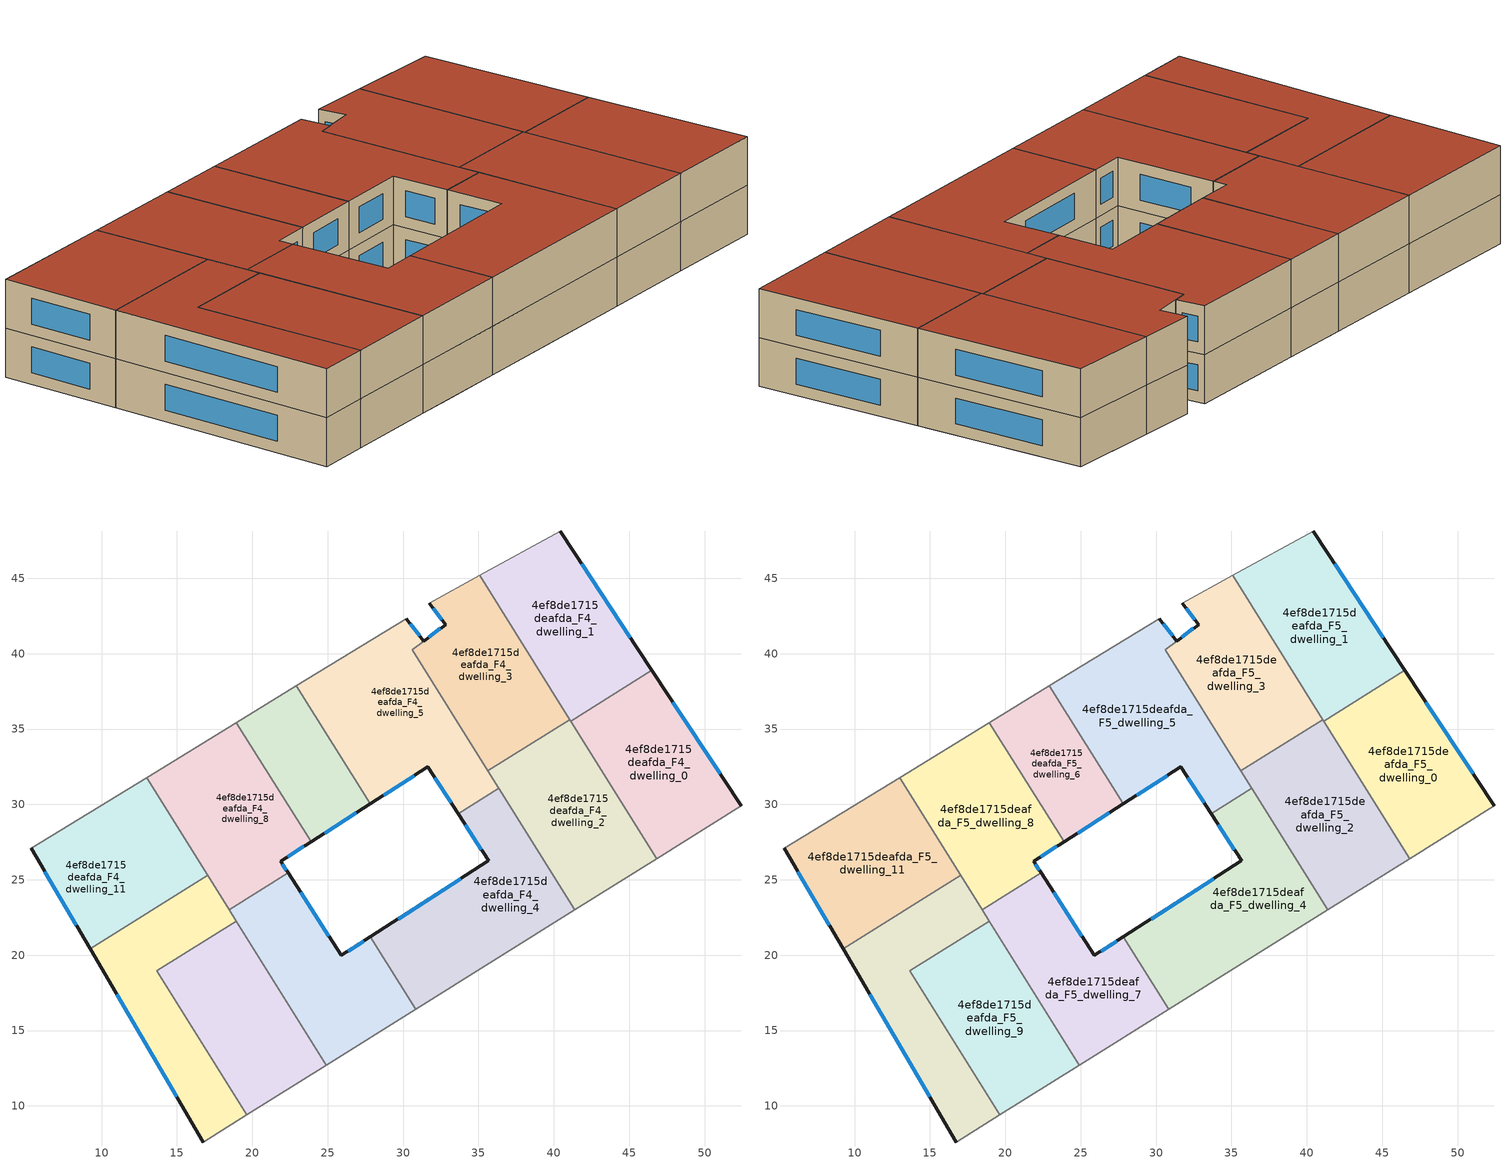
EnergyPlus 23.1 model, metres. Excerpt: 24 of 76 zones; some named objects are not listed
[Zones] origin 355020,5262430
4ef8de1715deafda_F4_dwelling_0
 floor to 4ef8de1715deafda_F3_dwelling_7 (EU_floor_Construction): 46.51,38.89 52.44,29.91 47.25,26.67 41.55,35.79 z12
 floor to 4ef8de1715deafda_F3_dwelling_8 (EU_floor_Construction): 41.55,35.79 47.25,26.67 46.82,26.4 41.12,35.53 z12
 wall outside (EU_wall_Construction): 52.44,29.91 46.51,38.89 z12:15
 wall adiabatic (EU_wall_Construction): 46.82,26.4 52.44,29.91 z12:15
 wall to 4ef8de1715deafda_F4_dwelling_1 (EU_wall_Construction): 46.51,38.89 41.12,35.53 z12:15
 wall to 4ef8de1715deafda_F4_dwelling_2 (EU_wall_Construction): 41.12,35.53 46.82,26.4 z12:15
 window (EU_Window_Construction): 51.04,32.02 47.9,36.78 z12.7:14.3
4ef8de1715deafda_F4_dwelling_1
 floor to 4ef8de1715deafda_F3_dwelling_0 (EU_floor_Construction): 40.41,48.13 46,39.67 40.96,36.52 35.42,45.38 z12
 floor to 4ef8de1715deafda_F3_dwelling_7 (EU_floor_Construction): 46,39.67 46.51,38.89 41.55,35.79 41.05,36.58 z12
 floor to 4ef8de1715deafda_F3_dwelling_1 (EU_floor_Construction): 35.42,45.38 40.96,36.52 40.63,36.31 35.08,45.19 z12
 floor to 4ef8de1715deafda_F3_dwelling_8 (EU_floor_Construction): 41.05,36.58 41.55,35.79 41.12,35.53 40.63,36.31 z12
 wall outside (EU_wall_Construction): 46.51,38.89 40.41,48.13 z12:15
 wall adiabatic (EU_wall_Construction): 40.41,48.13 35.08,45.19 z12:15
 wall to 4ef8de1715deafda_F4_dwelling_3 (EU_wall_Construction): 35.08,45.19 41.05,35.63 z12:15
 wall to 4ef8de1715deafda_F4_dwelling_2 (EU_wall_Construction): 41.05,35.63 41.12,35.53 z12:15
 window (EU_Window_Construction): 45.08,41.06 41.84,45.96 z12.7:14.3
4ef8de1715deafda_F4_dwelling_10
 floor to 4ef8de1715deafda_F3_dwelling_12 (EU_floor_Construction): 15.99,20.41 13.68,18.96 19.64,9.42 16.75,7.61 10.83,17.7 15.76,20.78 z12
 floor to 4ef8de1715deafda_F3_dwelling_6 (EU_floor_Construction): 13.97,23.38 15.64,20.7 10.83,17.7 9.24,20.42 z12
 floor to 4ef8de1715deafda_F3_dwelling_11 (EU_floor_Construction): 18.71,22.62 18.94,22.25 15.99,20.41 15.76,20.78 z12
 floor to 4ef8de1715deafda_F3_dwelling_5 (EU_floor_Construction): 17.04,25.29 18.71,22.62 15.64,20.7 13.97,23.38 z12
 wall outside (EU_wall_Construction): 9.24,20.42 16.75,7.61 z12:15
 wall to 4ef8de1715deafda_F4_dwelling_9 (EU_wall_Construction): 19.64,9.42 13.68,18.96 18.94,22.25 z12:15
 wall adiabatic (EU_wall_Construction): 16.75,7.61 19.64,9.42 z12:15
 wall to 4ef8de1715deafda_F4_dwelling_11 (EU_wall_Construction): 17.04,25.29 9.24,20.42 z12:15
 wall to 4ef8de1715deafda_F4_dwelling_8 (EU_wall_Construction): 18.46,23.01 17.04,25.29 z12:15
 wall to 4ef8de1715deafda_F4_dwelling_7 (EU_wall_Construction): 18.94,22.25 18.46,23.01 z12:15
 window (EU_Window_Construction): 11,17.41 14.98,10.62 z12.7:14.3
4ef8de1715deafda_F4_dwelling_11
 floor adiabatic (EU_floor_Construction): 9.9,29.88 13.97,23.38 9.24,20.42 5.33,27.08 z12
 floor to 4ef8de1715deafda_F3_dwelling_5 (EU_floor_Construction): 12.99,31.77 17.04,25.29 13.97,23.38 9.9,29.88 z12
 wall outside (EU_wall_Construction): 5.33,27.08 9.24,20.42 z12:15
 wall adiabatic (EU_wall_Construction): 12.99,31.78 5.33,27.08 z12:15
 wall to 4ef8de1715deafda_F4_dwelling_8 (EU_wall_Construction): 17.04,25.29 12.99,31.78 z12:15
 window (EU_Window_Construction): 6.25,25.52 8.32,21.99 z12.7:14.3
4ef8de1715deafda_F4_dwelling_2
 floor to 4ef8de1715deafda_F3_dwelling_8 (EU_floor_Construction): 41.05,35.63 46.82,26.4 42.18,23.5 36.41,32.73 z12
 floor to 4ef8de1715deafda_F3_dwelling_9 (EU_floor_Construction): 36.41,32.73 42.18,23.5 41.38,23 35.61,32.23 z12
 wall to 4ef8de1715deafda_F4_dwelling_3 (EU_wall_Construction): 41.05,35.63 35.61,32.23 z12:15
 wall adiabatic (EU_wall_Construction): 41.38,23 46.82,26.4 z12:15
 wall to 4ef8de1715deafda_F4_dwelling_4 (EU_wall_Construction): 36.34,31.06 41.38,23 z12:15
 wall to 4ef8de1715deafda_F4_dwelling_5 (EU_wall_Construction): 35.61,32.23 36.34,31.06 z12:15
4ef8de1715deafda_F4_dwelling_3
 floor to 4ef8de1715deafda_F3_dwelling_1 (EU_floor_Construction): 35.08,45.19 40.63,36.31 35.9,33.36 31.27,40.76 31.37,40.83 32.82,41.93 31.73,43.34 z12
 floor to 4ef8de1715deafda_F3_dwelling_2 (EU_floor_Construction): 31.27,40.76 35.9,33.36 35.19,32.91 30.6,40.25 z12
 floor to 4ef8de1715deafda_F3_dwelling_8 (EU_floor_Construction): 40.63,36.31 41.05,35.63 36.41,32.73 35.99,33.42 z12
 floor to 4ef8de1715deafda_F3_dwelling_9 (EU_floor_Construction): 35.99,33.41 36.41,32.73 35.61,32.23 35.19,32.91 z12
 wall outside (EU_wall_Construction): 31.73,43.34 32.82,41.93 31.37,40.83 z12:15
 wall adiabatic (EU_wall_Construction): 35.08,45.19 31.73,43.34 z12:15
 wall to 4ef8de1715deafda_F4_dwelling_5 (EU_wall_Construction): 31.37,40.83 30.6,40.25 35.61,32.23 z12:15
 window (EU_Window_Construction): 32.48,41.67 31.71,41.09 / 31.99,43.01 32.56,42.26 z12.7:14.3
4ef8de1715deafda_F4_dwelling_4
 floor to 4ef8de1715deafda_F3_dwelling_9 (EU_floor_Construction): 36.34,31.06 41.38,23 35.49,19.32 32.45,24.19 35.66,26.25 35.67,26.26 33.65,29.38 z12
 floor to 4ef8de1715deafda_F3_dwelling_10 (EU_floor_Construction): 32.45,24.19 35.49,19.32 30.83,16.41 27.83,21.22 z12
 wall outside (EU_wall_Construction): 33.65,29.38 35.67,26.26 35.66,26.25 27.83,21.22 z12:15
 wall to 4ef8de1715deafda_F4_dwelling_7 (EU_wall_Construction): 27.83,21.22 30.83,16.41 z12:15
 wall to 4ef8de1715deafda_F4_dwelling_5 (EU_wall_Construction): 36.34,31.06 33.65,29.38 z12:15
 wall adiabatic (EU_wall_Construction): 30.83,16.41 41.38,23 z12:15
 window (EU_Window_Construction): 33.82,25.07 29.67,22.4 / 34.13,28.64 35.2,26.99 z12.7:14.3
4ef8de1715deafda_F4_dwelling_5
 floor to 4ef8de1715deafda_F3_dwelling_2 (EU_floor_Construction): 31.27,40.76 30.6,40.25 35.19,32.91 32.46,31.21 31.64,32.48 30.12,31.5 25.25,39.29 30.21,42.33 30.64,41.77 z12
 floor to 4ef8de1715deafda_F3_dwelling_1 (EU_floor_Construction): 30.64,41.77 31.37,40.83 31.27,40.76 z12
 floor to 4ef8de1715deafda_F3_dwelling_9 (EU_floor_Construction): 35.19,32.91 36.34,31.06 33.65,29.38 32.46,31.21 z12
 floor to 4ef8de1715deafda_F3_dwelling_3 (EU_floor_Construction): 25.25,39.29 30.12,31.5 27.82,30.03 22.92,37.86 z12
 wall outside (EU_wall_Construction): 31.37,40.83 30.21,42.33 / 27.82,30.03 31.64,32.48 33.65,29.38 z12:15
 wall to 4ef8de1715deafda_F4_dwelling_6 (EU_wall_Construction): 22.92,37.86 27.82,30.03 z12:15
 wall adiabatic (EU_wall_Construction): 30.21,42.33 22.92,37.86 z12:15
 window (EU_Window_Construction): 31.1,41.18 30.48,41.97 / 32.11,31.75 33.18,30.11 / 28.72,30.61 30.74,31.91 z12.7:14.3
4ef8de1715deafda_F4_dwelling_6
 floor to 4ef8de1715deafda_F3_dwelling_4 (EU_floor_Construction): 19.73,35.91 24.67,28.01 23.89,27.51 18.95,35.43 z12
 floor adiabatic (EU_floor_Construction): 22.92,37.86 27.82,30.03 23.9,27.51 24.67,28.01 19.73,35.91 18.95,35.43 z12
 wall outside (EU_wall_Construction): 23.9,27.51 27.82,30.03 z12:15
 wall to 4ef8de1715deafda_F4_dwelling_8 (EU_wall_Construction): 18.95,35.43 23.9,27.51 z12:15
 wall adiabatic (EU_wall_Construction): 22.92,37.86 18.95,35.43 z12:15
 window (EU_Window_Construction): 24.82,28.1 26.9,29.44 z12.7:14.3
4ef8de1715deafda_F4_dwelling_7
 floor to 4ef8de1715deafda_F3_dwelling_10 (EU_floor_Construction): 27.83,21.22 30.83,16.41 27.02,14.03 20.82,23.94 22.62,25.06 25.91,19.98 z12
 floor to 4ef8de1715deafda_F3_dwelling_11 (EU_floor_Construction): 20.82,23.94 27.02,14.03 24.9,12.71 18.71,22.62 z12
 floor to 4ef8de1715deafda_F3_dwelling_4 (EU_floor_Construction): 22.37,25.46 22.62,25.06 20.34,23.64 20.09,24.03 z12
 floor to 4ef8de1715deafda_F3_dwelling_5 (EU_floor_Construction): 20.09,24.03 20.34,23.64 18.71,22.62 18.46,23.01 z12
 wall outside (EU_wall_Construction): 27.83,21.22 25.91,19.98 22.37,25.46 z12:15
 wall adiabatic (EU_wall_Construction): 24.9,12.71 30.83,16.41 z12:15
 wall to 4ef8de1715deafda_F4_dwelling_8 (EU_wall_Construction): 22.37,25.46 18.46,23.01 z12:15
 wall to 4ef8de1715deafda_F4_dwelling_9 (EU_wall_Construction): 18.94,22.25 24.9,12.71 z12:15
 window (EU_Window_Construction): 25.08,21.27 23.2,24.17 / 27.38,20.93 26.36,20.27 z12.7:14.3
4ef8de1715deafda_F4_dwelling_8
 floor to 4ef8de1715deafda_F3_dwelling_4 (EU_floor_Construction): 18.95,35.43 23.89,27.51 21.88,26.22 22.37,25.46 20.09,24.03 14.62,32.78 z12
 floor to 4ef8de1715deafda_F3_dwelling_5 (EU_floor_Construction): 14.62,32.78 20.09,24.03 18.46,23.01 12.99,31.77 z12
 wall outside (EU_wall_Construction): 22.37,25.46 21.88,26.22 23.9,27.51 z12:15
 wall adiabatic (EU_wall_Construction): 18.95,35.43 12.99,31.78 z12:15
 window (EU_Window_Construction): 22.35,26.52 23.42,27.21 / 22.26,25.64 21.99,26.04 z12.7:14.3
4ef8de1715deafda_F4_dwelling_9
 floor to 4ef8de1715deafda_F3_dwelling_11 (EU_floor_Construction): 18.94,22.25 24.9,12.71 21.95,10.86 15.99,20.41 z12
 floor to 4ef8de1715deafda_F3_dwelling_12 (EU_floor_Construction): 15.99,20.41 21.95,10.86 19.64,9.42 13.68,18.96 z12
 wall adiabatic (EU_wall_Construction): 19.64,9.42 24.9,12.71 z12:15
4ef8de1715deafda_F5_dwelling_0
 floor to 4ef8de1715deafda_F4_dwelling_0 (EU_floor_Construction): 46.51,38.89 52.44,29.91 46.82,26.4 41.12,35.53 z15
 wall outside (EU_wall_Construction): 52.44,29.91 46.51,38.89 z15:18
 wall adiabatic (EU_wall_Construction): 46.82,26.4 52.44,29.91 z15:18
 wall to 4ef8de1715deafda_F5_dwelling_1 (EU_wall_Construction): 46.51,38.89 41.12,35.53 z15:18
 wall to 4ef8de1715deafda_F5_dwelling_2 (EU_wall_Construction): 41.12,35.53 46.82,26.4 z15:18
 window (EU_Window_Construction): 51.04,32.02 47.9,36.78 z15.7:17.3
 roof outside (EU_roof_Construction): 52.44,29.91 46.51,38.89 41.12,35.53 46.82,26.4 z18
4ef8de1715deafda_F5_dwelling_1
 floor to 4ef8de1715deafda_F4_dwelling_1 (EU_floor_Construction): 40.41,48.13 46.51,38.89 41.12,35.53 35.08,45.19 z15
 wall outside (EU_wall_Construction): 46.51,38.89 40.41,48.13 z15:18
 wall adiabatic (EU_wall_Construction): 40.41,48.13 35.08,45.19 z15:18
 wall to 4ef8de1715deafda_F5_dwelling_3 (EU_wall_Construction): 35.08,45.19 41.05,35.63 z15:18
 wall to 4ef8de1715deafda_F5_dwelling_2 (EU_wall_Construction): 41.05,35.63 41.12,35.53 z15:18
 window (EU_Window_Construction): 45.08,41.06 41.84,45.96 z15.7:17.3
 roof outside (EU_roof_Construction): 46.51,38.89 40.41,48.13 35.08,45.19 41.12,35.53 z18
4ef8de1715deafda_F5_dwelling_10
 floor to 4ef8de1715deafda_F4_dwelling_10 (EU_floor_Construction): 17.04,25.29 18.94,22.25 13.68,18.96 19.64,9.42 16.75,7.61 9.24,20.42 z15
 wall outside (EU_wall_Construction): 9.24,20.42 16.75,7.61 z15:18
 wall to 4ef8de1715deafda_F5_dwelling_9 (EU_wall_Construction): 19.64,9.42 13.68,18.96 18.94,22.25 z15:18
 wall adiabatic (EU_wall_Construction): 16.75,7.61 19.64,9.42 z15:18
 wall to 4ef8de1715deafda_F5_dwelling_11 (EU_wall_Construction): 17.04,25.29 9.24,20.42 z15:18
 wall to 4ef8de1715deafda_F5_dwelling_8 (EU_wall_Construction): 18.46,23.01 17.04,25.29 z15:18
 wall to 4ef8de1715deafda_F5_dwelling_7 (EU_wall_Construction): 18.94,22.25 18.46,23.01 z15:18
 window (EU_Window_Construction): 11,17.41 14.98,10.62 z15.7:17.3
 roof outside (EU_roof_Construction): 19.64,9.42 13.68,18.96 18.94,22.25 17.04,25.29 9.24,20.42 16.75,7.61 z18
4ef8de1715deafda_F5_dwelling_11
 floor to 4ef8de1715deafda_F4_dwelling_11 (EU_floor_Construction): 12.99,31.78 17.04,25.29 9.24,20.42 5.33,27.08 z15
 wall outside (EU_wall_Construction): 5.33,27.08 9.24,20.42 z15:18
 wall adiabatic (EU_wall_Construction): 12.99,31.78 5.33,27.08 z15:18
 wall to 4ef8de1715deafda_F5_dwelling_8 (EU_wall_Construction): 17.04,25.29 12.99,31.78 z15:18
 window (EU_Window_Construction): 6.25,25.52 8.32,21.99 z15.7:17.3
 roof outside (EU_roof_Construction): 17.04,25.29 12.99,31.78 5.33,27.08 9.24,20.42 z18
4ef8de1715deafda_F5_dwelling_2
 floor to 4ef8de1715deafda_F4_dwelling_2 (EU_floor_Construction): 41.05,35.63 46.82,26.4 41.38,23 35.61,32.23 z15
 wall to 4ef8de1715deafda_F5_dwelling_3 (EU_wall_Construction): 41.05,35.63 35.61,32.23 z15:18
 wall adiabatic (EU_wall_Construction): 41.38,23 46.82,26.4 z15:18
 wall to 4ef8de1715deafda_F5_dwelling_4 (EU_wall_Construction): 36.34,31.06 41.38,23 z15:18
 wall to 4ef8de1715deafda_F5_dwelling_5 (EU_wall_Construction): 35.61,32.23 36.34,31.06 z15:18
 roof outside (EU_roof_Construction): 46.82,26.4 41.05,35.63 35.61,32.23 41.38,23 z18
4ef8de1715deafda_F5_dwelling_3
 floor to 4ef8de1715deafda_F4_dwelling_3 (EU_floor_Construction): 35.08,45.19 41.05,35.63 35.61,32.23 30.6,40.25 32.82,41.93 31.73,43.34 z15
 wall outside (EU_wall_Construction): 31.73,43.34 32.82,41.93 31.37,40.83 z15:18
 wall adiabatic (EU_wall_Construction): 35.08,45.19 31.73,43.34 z15:18
 wall to 4ef8de1715deafda_F5_dwelling_5 (EU_wall_Construction): 31.37,40.83 30.6,40.25 35.61,32.23 z15:18
 window (EU_Window_Construction): 32.48,41.67 31.71,41.09 / 31.99,43.01 32.56,42.26 z15.7:17.3
 roof outside (EU_roof_Construction): 41.05,35.63 35.08,45.19 31.73,43.34 32.82,41.93 30.6,40.25 35.61,32.23 z18
4ef8de1715deafda_F5_dwelling_4
 floor to 4ef8de1715deafda_F4_dwelling_4 (EU_floor_Construction): 36.34,31.06 41.38,23 30.83,16.41 27.83,21.22 35.66,26.25 35.67,26.26 33.65,29.38 z15
 wall outside (EU_wall_Construction): 33.65,29.38 35.67,26.26 35.66,26.25 27.83,21.22 z15:18
 wall to 4ef8de1715deafda_F5_dwelling_7 (EU_wall_Construction): 27.83,21.22 30.83,16.41 z15:18
 wall to 4ef8de1715deafda_F5_dwelling_5 (EU_wall_Construction): 36.34,31.06 33.65,29.38 z15:18
 wall adiabatic (EU_wall_Construction): 30.83,16.41 41.38,23 z15:18
 window (EU_Window_Construction): 33.82,25.07 29.67,22.4 / 34.13,28.64 35.2,26.99 z15.7:17.3
 roof outside (EU_roof_Construction): 41.38,23 36.34,31.06 33.65,29.38 35.67,26.26 35.66,26.25 27.83,21.22 30.83,16.41 z18
4ef8de1715deafda_F5_dwelling_5
 floor to 4ef8de1715deafda_F4_dwelling_5 (EU_floor_Construction): 31.37,40.83 30.6,40.25 36.34,31.06 33.65,29.38 31.64,32.48 27.82,30.03 22.92,37.86 30.21,42.33 z15
 wall outside (EU_wall_Construction): 31.37,40.83 30.21,42.33 / 27.82,30.03 31.64,32.48 33.65,29.38 z15:18
 wall to 4ef8de1715deafda_F5_dwelling_6 (EU_wall_Construction): 22.92,37.86 27.82,30.03 z15:18
 wall adiabatic (EU_wall_Construction): 30.21,42.33 22.92,37.86 z15:18
 window (EU_Window_Construction): 31.1,41.18 30.48,41.97 / 32.11,31.75 33.18,30.11 / 28.72,30.61 30.74,31.91 z15.7:17.3
 roof outside (EU_roof_Construction): 36.34,31.06 30.6,40.25 31.37,40.83 30.21,42.33 22.92,37.86 27.82,30.03 31.64,32.48 33.65,29.38 z18
4ef8de1715deafda_F5_dwelling_6
 floor to 4ef8de1715deafda_F4_dwelling_6 (EU_floor_Construction): 22.92,37.86 27.82,30.03 23.9,27.51 18.95,35.43 z15
 wall outside (EU_wall_Construction): 23.9,27.51 27.82,30.03 z15:18
 wall to 4ef8de1715deafda_F5_dwelling_8 (EU_wall_Construction): 18.95,35.43 23.9,27.51 z15:18
 wall adiabatic (EU_wall_Construction): 22.92,37.86 18.95,35.43 z15:18
 window (EU_Window_Construction): 24.82,28.1 26.9,29.44 z15.7:17.3
 roof outside (EU_roof_Construction): 27.82,30.03 22.92,37.86 18.95,35.43 23.9,27.51 z18
4ef8de1715deafda_F5_dwelling_7
 floor to 4ef8de1715deafda_F4_dwelling_7 (EU_floor_Construction): 27.83,21.22 30.83,16.41 24.9,12.71 18.46,23.01 22.37,25.46 25.91,19.98 z15
 wall outside (EU_wall_Construction): 27.83,21.22 25.91,19.98 22.37,25.46 z15:18
 wall adiabatic (EU_wall_Construction): 24.9,12.71 30.83,16.41 z15:18
 wall to 4ef8de1715deafda_F5_dwelling_8 (EU_wall_Construction): 22.37,25.46 18.46,23.01 z15:18
 wall to 4ef8de1715deafda_F5_dwelling_9 (EU_wall_Construction): 18.94,22.25 24.9,12.71 z15:18
 window (EU_Window_Construction): 25.08,21.27 23.2,24.17 / 27.38,20.93 26.36,20.27 z15.7:17.3
 roof outside (EU_roof_Construction): 30.83,16.41 27.83,21.22 25.91,19.98 22.37,25.46 18.46,23.01 24.9,12.71 z18
4ef8de1715deafda_F5_dwelling_8
 floor to 4ef8de1715deafda_F4_dwelling_8 (EU_floor_Construction): 18.95,35.43 23.9,27.51 21.88,26.22 22.37,25.46 18.46,23.01 12.99,31.78 z15
 wall outside (EU_wall_Construction): 22.37,25.46 21.88,26.22 23.9,27.51 z15:18
 wall adiabatic (EU_wall_Construction): 18.95,35.43 12.99,31.78 z15:18
 window (EU_Window_Construction): 22.35,26.52 23.42,27.21 / 22.26,25.64 21.99,26.04 z15.7:17.3
 roof outside (EU_roof_Construction): 22.37,25.46 21.88,26.22 23.9,27.51 18.95,35.43 12.99,31.78 18.46,23.01 z18
4ef8de1715deafda_F5_dwelling_9
 floor to 4ef8de1715deafda_F4_dwelling_9 (EU_floor_Construction): 18.94,22.25 24.9,12.71 19.64,9.42 13.68,18.96 z15
 wall adiabatic (EU_wall_Construction): 19.64,9.42 24.9,12.71 z15:18
 roof outside (EU_roof_Construction): 24.9,12.71 18.94,22.25 13.68,18.96 19.64,9.42 z18
[Building]
EU S2 Campaign: North Axis=0; Terrain=City; Solar Distribution=FullExterior
[Site:Location]
Budapest.Ferenc.Liszt.Intl.AP: Latitude=47.437; Longitude=19.256; Time Zone=1; Elevation=185
[SizingPeriod:WeatherFileDays]
AnnualSizingPeriod: Begin Month=1; Begin Day of Month=1; End Month=12; End Day of Month=31; Day of Week for Start Day=Monday; Use Weather File Daylight Saving Period=No; Use Weather File Rain and Snow Indicators=No
[MATERIAL]
EU_InternalMass_Material: Roughness=MediumRough; Thickness=0.1; Conductivity=1; Density=1800; Specific Heat=900; Thermal Absorptance=0.9; Solar Absorptance=0.7; Visible Absorptance=0.7
[MATERIAL:NOMASS] Roughness=MediumRough; Thermal Absorptance=0.9; Solar Absorptance=0.7; Visible Absorptance=0.7
Name | Thermal Resistance
EU_wall_NoMass | 0.832559
EU_roof_NoMass | 1.39638
EU_floor_NoMass | 0.872794
[WINDOWMATERIAL:SIMPLEGLAZINGSYSTEM]
EU_Window_SimpleGlazing: UFactor=2.79869; Solar Heat Gain Coefficient=0.75; Visible Transmittance=0.75
[CONSTRUCTION]
EU_wall_Construction: EU_wall_NoMass
EU_roof_Construction: EU_roof_NoMass
EU_floor_Construction: EU_floor_NoMass
EU_Window_Construction: EU_Window_SimpleGlazing
EU_InternalMass_Construction: EU_InternalMass_Material
[ZONE] Type=1; Multiplier=1; Ceiling Height=autocalculate; Floor Area=autocalculate; Part of Total Floor Area=Yes
Name | Volume
4ef8de1715deafda_F4_dwelling_0; 4ef8de1715deafda_F5_dwelling_0 | 209.485
4ef8de1715deafda_F4_dwelling_1; 4ef8de1715deafda_F5_dwelling_1 | 209.476
4ef8de1715deafda_F4_dwelling_10; 4ef8de1715deafda_F5_dwelling_10 | 209.479
4ef8de1715deafda_F4_dwelling_11; 4ef8de1715deafda_F5_dwelling_11 | 209.474
4ef8de1715deafda_F4_dwelling_2; 4ef8de1715deafda_F5_dwelling_2 | 209.468
4ef8de1715deafda_F4_dwelling_3; 4ef8de1715deafda_F5_dwelling_3 | 204.463
4ef8de1715deafda_F4_dwelling_4; 4ef8de1715deafda_F5_dwelling_4 | 249.297
4ef8de1715deafda_F4_dwelling_5; 4ef8de1715deafda_F5_dwelling_5 | 254.319
4ef8de1715deafda_F4_dwelling_6; 4ef8de1715deafda_F5_dwelling_6 | 129.829
4ef8de1715deafda_F4_dwelling_7; 4ef8de1715deafda_F5_dwelling_7 | 209.458
4ef8de1715deafda_F4_dwelling_8; 4ef8de1715deafda_F5_dwelling_8 | 209.47
4ef8de1715deafda_F4_dwelling_9; 4ef8de1715deafda_F5_dwelling_9 | 209.456
[INTERNALMASS] Construction=EU_InternalMass_Construction
Name | Zone or ZoneList | Surface Area
4ef8de1715deafda_F4_dwelling_0_EU_InternalMass | 4ef8de1715deafda_F4_dwelling_0 | 69.827
4ef8de1715deafda_F4_dwelling_1_EU_InternalMass | 4ef8de1715deafda_F4_dwelling_1 | 69.8248
4ef8de1715deafda_F4_dwelling_2_EU_InternalMass | 4ef8de1715deafda_F4_dwelling_2 | 69.8227
4ef8de1715deafda_F4_dwelling_3_EU_InternalMass | 4ef8de1715deafda_F4_dwelling_3 | 68.1522
4ef8de1715deafda_F4_dwelling_4_EU_InternalMass | 4ef8de1715deafda_F4_dwelling_4 | 83.1029
4ef8de1715deafda_F4_dwelling_5_EU_InternalMass | 4ef8de1715deafda_F4_dwelling_5 | 84.7711
4ef8de1715deafda_F4_dwelling_6_EU_InternalMass | 4ef8de1715deafda_F4_dwelling_6 | 43.2763
4ef8de1715deafda_F4_dwelling_7_EU_InternalMass | 4ef8de1715deafda_F4_dwelling_7 | 69.8175
4ef8de1715deafda_F4_dwelling_8_EU_InternalMass | 4ef8de1715deafda_F4_dwelling_8 | 69.8231
4ef8de1715deafda_F4_dwelling_9_EU_InternalMass | 4ef8de1715deafda_F4_dwelling_9 | 69.8166
4ef8de1715deafda_F4_dwelling_10_EU_InternalMass | 4ef8de1715deafda_F4_dwelling_10 | 69.8263
4ef8de1715deafda_F4_dwelling_11_EU_InternalMass | 4ef8de1715deafda_F4_dwelling_11 | 69.8228
4ef8de1715deafda_F5_dwelling_0_EU_InternalMass | 4ef8de1715deafda_F5_dwelling_0 | 69.827
4ef8de1715deafda_F5_dwelling_1_EU_InternalMass | 4ef8de1715deafda_F5_dwelling_1 | 69.8248
4ef8de1715deafda_F5_dwelling_2_EU_InternalMass | 4ef8de1715deafda_F5_dwelling_2 | 69.8227
4ef8de1715deafda_F5_dwelling_3_EU_InternalMass | 4ef8de1715deafda_F5_dwelling_3 | 68.1522
4ef8de1715deafda_F5_dwelling_4_EU_InternalMass | 4ef8de1715deafda_F5_dwelling_4 | 83.1029
4ef8de1715deafda_F5_dwelling_5_EU_InternalMass | 4ef8de1715deafda_F5_dwelling_5 | 84.7711
4ef8de1715deafda_F5_dwelling_6_EU_InternalMass | 4ef8de1715deafda_F5_dwelling_6 | 43.2763
4ef8de1715deafda_F5_dwelling_7_EU_InternalMass | 4ef8de1715deafda_F5_dwelling_7 | 69.8175
4ef8de1715deafda_F5_dwelling_8_EU_InternalMass | 4ef8de1715deafda_F5_dwelling_8 | 69.8231
4ef8de1715deafda_F5_dwelling_9_EU_InternalMass | 4ef8de1715deafda_F5_dwelling_9 | 69.8166
4ef8de1715deafda_F5_dwelling_10_EU_InternalMass | 4ef8de1715deafda_F5_dwelling_10 | 69.8263
4ef8de1715deafda_F5_dwelling_11_EU_InternalMass | 4ef8de1715deafda_F5_dwelling_11 | 69.8228
[OTHEREQUIPMENT] Fuel Type=Electricity; Design Level Calculation Method=Watts/Area; Power per Zone Floor Area=1; Fraction Latent=0; Fraction Radiant=0; Fraction Lost=0; Carbon Dioxide Generation Rate=0; EndUse Subcategory=EU_Step8_InternalGains
Name | Zone or ZoneList or Space or SpaceList | Schedule
EU_Step8_InternalGain_4ef8de1715deafda_F4_dwelling_0_f000 | 4ef8de1715deafda_F4_dwelling_0 | EU_Step8_GainSchedule_4ef8de1715deafda_F4_dwelling_0_f000
EU_Step8_InternalGain_4ef8de1715deafda_F4_dwelling_1_f000 | 4ef8de1715deafda_F4_dwelling_1 | EU_Step8_GainSchedule_4ef8de1715deafda_F4_dwelling_1_f000
EU_Step8_InternalGain_4ef8de1715deafda_F4_dwelling_2_f000 | 4ef8de1715deafda_F4_dwelling_2 | EU_Step8_GainSchedule_4ef8de1715deafda_F4_dwelling_2_f000
EU_Step8_InternalGain_4ef8de1715deafda_F4_dwelling_3_f000 | 4ef8de1715deafda_F4_dwelling_3 | EU_Step8_GainSchedule_4ef8de1715deafda_F4_dwelling_3_f000
EU_Step8_InternalGain_4ef8de1715deafda_F4_dwelling_4_f000 | 4ef8de1715deafda_F4_dwelling_4 | EU_Step8_GainSchedule_4ef8de1715deafda_F4_dwelling_4_f000
EU_Step8_InternalGain_4ef8de1715deafda_F4_dwelling_5_f000 | 4ef8de1715deafda_F4_dwelling_5 | EU_Step8_GainSchedule_4ef8de1715deafda_F4_dwelling_5_f000
EU_Step8_InternalGain_4ef8de1715deafda_F4_dwelling_6_f000 | 4ef8de1715deafda_F4_dwelling_6 | EU_Step8_GainSchedule_4ef8de1715deafda_F4_dwelling_6_f000
EU_Step8_InternalGain_4ef8de1715deafda_F4_dwelling_7_f000 | 4ef8de1715deafda_F4_dwelling_7 | EU_Step8_GainSchedule_4ef8de1715deafda_F4_dwelling_7_f000
EU_Step8_InternalGain_4ef8de1715deafda_F4_dwelling_8_f000 | 4ef8de1715deafda_F4_dwelling_8 | EU_Step8_GainSchedule_4ef8de1715deafda_F4_dwelling_8_f000
EU_Step8_InternalGain_4ef8de1715deafda_F4_dwelling_9_f000 | 4ef8de1715deafda_F4_dwelling_9 | EU_Step8_GainSchedule_4ef8de1715deafda_F4_dwelling_9_f000
EU_Step8_InternalGain_4ef8de1715deafda_F4_dwelling_10_f000 | 4ef8de1715deafda_F4_dwelling_10 | EU_Step8_GainSchedule_4ef8de1715deafda_F4_dwelling_10_f000
EU_Step8_InternalGain_4ef8de1715deafda_F4_dwelling_11_f000 | 4ef8de1715deafda_F4_dwelling_11 | EU_Step8_GainSchedule_4ef8de1715deafda_F4_dwelling_11_f000
EU_Step8_InternalGain_4ef8de1715deafda_F5_dwelling_0_f000 | 4ef8de1715deafda_F5_dwelling_0 | EU_Step8_GainSchedule_4ef8de1715deafda_F5_dwelling_0_f000
EU_Step8_InternalGain_4ef8de1715deafda_F5_dwelling_1_f000 | 4ef8de1715deafda_F5_dwelling_1 | EU_Step8_GainSchedule_4ef8de1715deafda_F5_dwelling_1_f000
EU_Step8_InternalGain_4ef8de1715deafda_F5_dwelling_2_f000 | 4ef8de1715deafda_F5_dwelling_2 | EU_Step8_GainSchedule_4ef8de1715deafda_F5_dwelling_2_f000
EU_Step8_InternalGain_4ef8de1715deafda_F5_dwelling_3_f000 | 4ef8de1715deafda_F5_dwelling_3 | EU_Step8_GainSchedule_4ef8de1715deafda_F5_dwelling_3_f000
EU_Step8_InternalGain_4ef8de1715deafda_F5_dwelling_4_f000 | 4ef8de1715deafda_F5_dwelling_4 | EU_Step8_GainSchedule_4ef8de1715deafda_F5_dwelling_4_f000
EU_Step8_InternalGain_4ef8de1715deafda_F5_dwelling_5_f000 | 4ef8de1715deafda_F5_dwelling_5 | EU_Step8_GainSchedule_4ef8de1715deafda_F5_dwelling_5_f000
EU_Step8_InternalGain_4ef8de1715deafda_F5_dwelling_6_f000 | 4ef8de1715deafda_F5_dwelling_6 | EU_Step8_GainSchedule_4ef8de1715deafda_F5_dwelling_6_f000
EU_Step8_InternalGain_4ef8de1715deafda_F5_dwelling_7_f000 | 4ef8de1715deafda_F5_dwelling_7 | EU_Step8_GainSchedule_4ef8de1715deafda_F5_dwelling_7_f000
EU_Step8_InternalGain_4ef8de1715deafda_F5_dwelling_8_f000 | 4ef8de1715deafda_F5_dwelling_8 | EU_Step8_GainSchedule_4ef8de1715deafda_F5_dwelling_8_f000
EU_Step8_InternalGain_4ef8de1715deafda_F5_dwelling_9_f000 | 4ef8de1715deafda_F5_dwelling_9 | EU_Step8_GainSchedule_4ef8de1715deafda_F5_dwelling_9_f000
EU_Step8_InternalGain_4ef8de1715deafda_F5_dwelling_10_f000 | 4ef8de1715deafda_F5_dwelling_10 | EU_Step8_GainSchedule_4ef8de1715deafda_F5_dwelling_10_f000
EU_Step8_InternalGain_4ef8de1715deafda_F5_dwelling_11_f000 | 4ef8de1715deafda_F5_dwelling_11 | EU_Step8_GainSchedule_4ef8de1715deafda_F5_dwelling_11_f000
[ZONEVENTILATION:DESIGNFLOWRATE] Schedule=EU_AlwaysOn; Design Flow Rate Calculation Method=AirChanges/Hour; Air Changes per Hour=0.475469; Ventilation Type=Natural; Fan Pressure Rise=0; Fan Total Efficiency=1; Constant Term Coefficient=1; Temperature Term Coefficient=0; Velocity Term Coefficient=0; Velocity Squared Term Coefficient=0; Minimum Indoor Temperature=-100; Maximum Indoor Temperature=100; Delta Temperature=-100; Minimum Outdoor Temperature=-100; Maximum Outdoor Temperature=100; Maximum Wind Speed=40
Name | Zone or ZoneList or Space or SpaceList
EU_ConstantAir_4ef8de1715deafda_F4_dwelling_0 | 4ef8de1715deafda_F4_dwelling_0
EU_ConstantAir_4ef8de1715deafda_F4_dwelling_1 | 4ef8de1715deafda_F4_dwelling_1
EU_ConstantAir_4ef8de1715deafda_F4_dwelling_2 | 4ef8de1715deafda_F4_dwelling_2
EU_ConstantAir_4ef8de1715deafda_F4_dwelling_3 | 4ef8de1715deafda_F4_dwelling_3
EU_ConstantAir_4ef8de1715deafda_F4_dwelling_4 | 4ef8de1715deafda_F4_dwelling_4
EU_ConstantAir_4ef8de1715deafda_F4_dwelling_5 | 4ef8de1715deafda_F4_dwelling_5
EU_ConstantAir_4ef8de1715deafda_F4_dwelling_6 | 4ef8de1715deafda_F4_dwelling_6
EU_ConstantAir_4ef8de1715deafda_F4_dwelling_7 | 4ef8de1715deafda_F4_dwelling_7
EU_ConstantAir_4ef8de1715deafda_F4_dwelling_8 | 4ef8de1715deafda_F4_dwelling_8
EU_ConstantAir_4ef8de1715deafda_F4_dwelling_9 | 4ef8de1715deafda_F4_dwelling_9
EU_ConstantAir_4ef8de1715deafda_F4_dwelling_10 | 4ef8de1715deafda_F4_dwelling_10
EU_ConstantAir_4ef8de1715deafda_F4_dwelling_11 | 4ef8de1715deafda_F4_dwelling_11
EU_ConstantAir_4ef8de1715deafda_F5_dwelling_0 | 4ef8de1715deafda_F5_dwelling_0
EU_ConstantAir_4ef8de1715deafda_F5_dwelling_1 | 4ef8de1715deafda_F5_dwelling_1
EU_ConstantAir_4ef8de1715deafda_F5_dwelling_2 | 4ef8de1715deafda_F5_dwelling_2
EU_ConstantAir_4ef8de1715deafda_F5_dwelling_3 | 4ef8de1715deafda_F5_dwelling_3
EU_ConstantAir_4ef8de1715deafda_F5_dwelling_4 | 4ef8de1715deafda_F5_dwelling_4
EU_ConstantAir_4ef8de1715deafda_F5_dwelling_5 | 4ef8de1715deafda_F5_dwelling_5
EU_ConstantAir_4ef8de1715deafda_F5_dwelling_6 | 4ef8de1715deafda_F5_dwelling_6
EU_ConstantAir_4ef8de1715deafda_F5_dwelling_7 | 4ef8de1715deafda_F5_dwelling_7
EU_ConstantAir_4ef8de1715deafda_F5_dwelling_8 | 4ef8de1715deafda_F5_dwelling_8
EU_ConstantAir_4ef8de1715deafda_F5_dwelling_9 | 4ef8de1715deafda_F5_dwelling_9
EU_ConstantAir_4ef8de1715deafda_F5_dwelling_10 | 4ef8de1715deafda_F5_dwelling_10
EU_ConstantAir_4ef8de1715deafda_F5_dwelling_11 | 4ef8de1715deafda_F5_dwelling_11
[HVACTEMPLATE:ZONE:IDEALLOADSAIRSYSTEM] System Availability Schedule=EU_AlwaysOn; Maximum Heating Supply Air Temperature=50; Minimum Cooling Supply Air Temperature=13; Maximum Heating Supply Air Humidity Ratio=0.0156; Minimum Cooling Supply Air Humidity Ratio=0.0077; Heating Limit=NoLimit; Cooling Limit=NoLimit; Heating Availability Schedule=EU_AlwaysOn; Cooling Availability Schedule=EU_CoolingOff; Dehumidification Control Type=ConstantSensibleHeatRatio; Cooling Sensible Heat Ratio=0.7; Dehumidification Setpoint=60; Humidification Control Type=None; Humidification Setpoint=30; Outdoor Air Method=None; Outdoor Air Flow Rate per Person=0.00944; Outdoor Air Flow Rate per Zone Floor Area=0; Outdoor Air Flow Rate per Zone=0; Demand Controlled Ventilation Type=None; Outdoor Air Economizer Type=NoEconomizer; Heat Recovery Type=None; Sensible Heat Recovery Effectiveness=0.7; Latent Heat Recovery Effectiveness=0.65
Name | Template Thermostat
4ef8de1715deafda_F4_dwelling_0 | EU_HeatOnly_4ef8de1715deafda_F4_dwelling_0
4ef8de1715deafda_F4_dwelling_1 | EU_HeatOnly_4ef8de1715deafda_F4_dwelling_1
4ef8de1715deafda_F4_dwelling_2 | EU_HeatOnly_4ef8de1715deafda_F4_dwelling_2
4ef8de1715deafda_F4_dwelling_3 | EU_HeatOnly_4ef8de1715deafda_F4_dwelling_3
4ef8de1715deafda_F4_dwelling_4 | EU_HeatOnly_4ef8de1715deafda_F4_dwelling_4
4ef8de1715deafda_F4_dwelling_5 | EU_HeatOnly_4ef8de1715deafda_F4_dwelling_5
4ef8de1715deafda_F4_dwelling_6 | EU_HeatOnly_4ef8de1715deafda_F4_dwelling_6
4ef8de1715deafda_F4_dwelling_7 | EU_HeatOnly_4ef8de1715deafda_F4_dwelling_7
4ef8de1715deafda_F4_dwelling_8 | EU_HeatOnly_4ef8de1715deafda_F4_dwelling_8
4ef8de1715deafda_F4_dwelling_9 | EU_HeatOnly_4ef8de1715deafda_F4_dwelling_9
4ef8de1715deafda_F4_dwelling_10 | EU_HeatOnly_4ef8de1715deafda_F4_dwelling_10
4ef8de1715deafda_F4_dwelling_11 | EU_HeatOnly_4ef8de1715deafda_F4_dwelling_11
4ef8de1715deafda_F5_dwelling_0 | EU_HeatOnly_4ef8de1715deafda_F5_dwelling_0
4ef8de1715deafda_F5_dwelling_1 | EU_HeatOnly_4ef8de1715deafda_F5_dwelling_1
4ef8de1715deafda_F5_dwelling_2 | EU_HeatOnly_4ef8de1715deafda_F5_dwelling_2
4ef8de1715deafda_F5_dwelling_3 | EU_HeatOnly_4ef8de1715deafda_F5_dwelling_3
4ef8de1715deafda_F5_dwelling_4 | EU_HeatOnly_4ef8de1715deafda_F5_dwelling_4
4ef8de1715deafda_F5_dwelling_5 | EU_HeatOnly_4ef8de1715deafda_F5_dwelling_5
4ef8de1715deafda_F5_dwelling_6 | EU_HeatOnly_4ef8de1715deafda_F5_dwelling_6
4ef8de1715deafda_F5_dwelling_7 | EU_HeatOnly_4ef8de1715deafda_F5_dwelling_7
4ef8de1715deafda_F5_dwelling_8 | EU_HeatOnly_4ef8de1715deafda_F5_dwelling_8
4ef8de1715deafda_F5_dwelling_9 | EU_HeatOnly_4ef8de1715deafda_F5_dwelling_9
4ef8de1715deafda_F5_dwelling_10 | EU_HeatOnly_4ef8de1715deafda_F5_dwelling_10
4ef8de1715deafda_F5_dwelling_11 | EU_HeatOnly_4ef8de1715deafda_F5_dwelling_11
[SIZING:ZONE] Zone Cooling Design Supply Air Temperature Input Method=SupplyAirTemperature; Zone Cooling Design Supply Air Temperature=13; Zone Heating Design Supply Air Temperature Input Method=SupplyAirTemperature; Zone Heating Design Supply Air Temperature=50; Zone Cooling Design Supply Air Humidity Ratio=0.008; Zone Heating Design Supply Air Humidity Ratio=0.008; Cooling Design Air Flow Method=DesignDay; Cooling Design Air Flow Rate=0; Cooling Minimum Air Flow per Zone Floor Area=0.000762; Cooling Minimum Air Flow=0; Cooling Minimum Air Flow Fraction=0.2; Heating Design Air Flow Method=DesignDay; Heating Design Air Flow Rate=0; Heating Maximum Air Flow per Zone Floor Area=0.002032; Heating Maximum Air Flow=0.141576; Heating Maximum Air Flow Fraction=0.3; Account for Dedicated Outdoor Air System=No; Dedicated Outdoor Air System Control Strategy=NeutralSupplyAir; Dedicated Outdoor Air Low Setpoint Temperature for Design=autosize; Dedicated Outdoor Air High Setpoint Temperature for Design=autosize; Zone Load Sizing Method=Sensible Load Only No Latent Load; Zone Latent Cooling Design Supply Air Humidity Ratio Input Method=HumidityRatioDifference; Zone Cooling Design Supply Air Humidity Ratio Difference=0.005; Zone Latent Heating Design Supply Air Humidity Ratio Input Method=HumidityRatioDifference; Zone Humidification Design Supply Air Humidity Ratio Difference=0.005
4ef8de1715deafda_F4_dwelling_0; 4ef8de1715deafda_F4_dwelling_1; 4ef8de1715deafda_F4_dwelling_2; 4ef8de1715deafda_F4_dwelling_3; 4ef8de1715deafda_F4_dwelling_4; 4ef8de1715deafda_F4_dwelling_5; 4ef8de1715deafda_F4_dwelling_6; 4ef8de1715deafda_F4_dwelling_7; 4ef8de1715deafda_F4_dwelling_8; 4ef8de1715deafda_F4_dwelling_9; 4ef8de1715deafda_F4_dwelling_10; 4ef8de1715deafda_F4_dwelling_11; 4ef8de1715deafda_F5_dwelling_0; 4ef8de1715deafda_F5_dwelling_1; 4ef8de1715deafda_F5_dwelling_2; 4ef8de1715deafda_F5_dwelling_3; 4ef8de1715deafda_F5_dwelling_4; 4ef8de1715deafda_F5_dwelling_5; 4ef8de1715deafda_F5_dwelling_6; 4ef8de1715deafda_F5_dwelling_7; 4ef8de1715deafda_F5_dwelling_8; 4ef8de1715deafda_F5_dwelling_9; 4ef8de1715deafda_F5_dwelling_10; 4ef8de1715deafda_F5_dwelling_11
[SCHEDULE:CONSTANT]
Name | Hourly Value
EU_AlwaysOn | 1
EU_CoolingOff | 0
[SCHEDULE:FILE] Column Number=1; Rows to Skip at Top=0; Number of Hours of Data=8760; Column Separator=Comma; Interpolate to Timestep=No; Minutes per Item=60; Adjust Schedule for Daylight Savings=Yes
Name | File
EU_Step8_GainSchedule_4ef8de1715deafda_F4_dwelling_0_f000 | ../../schedules/4ef8de1715deafda/4ef8de1715deafda_F4_dwelling_0_f000_gain.csv
EU_Step8_GainSchedule_4ef8de1715deafda_F4_dwelling_1_f000 | ../../schedules/4ef8de1715deafda/4ef8de1715deafda_F4_dwelling_1_f000_gain.csv
EU_Step8_GainSchedule_4ef8de1715deafda_F4_dwelling_2_f000 | ../../schedules/4ef8de1715deafda/4ef8de1715deafda_F4_dwelling_2_f000_gain.csv
EU_Step8_GainSchedule_4ef8de1715deafda_F4_dwelling_3_f000 | ../../schedules/4ef8de1715deafda/4ef8de1715deafda_F4_dwelling_3_f000_gain.csv
EU_Step8_GainSchedule_4ef8de1715deafda_F4_dwelling_4_f000 | ../../schedules/4ef8de1715deafda/4ef8de1715deafda_F4_dwelling_4_f000_gain.csv
EU_Step8_GainSchedule_4ef8de1715deafda_F4_dwelling_5_f000 | ../../schedules/4ef8de1715deafda/4ef8de1715deafda_F4_dwelling_5_f000_gain.csv
EU_Step8_GainSchedule_4ef8de1715deafda_F4_dwelling_6_f000 | ../../schedules/4ef8de1715deafda/4ef8de1715deafda_F4_dwelling_6_f000_gain.csv
EU_Step8_GainSchedule_4ef8de1715deafda_F4_dwelling_7_f000 | ../../schedules/4ef8de1715deafda/4ef8de1715deafda_F4_dwelling_7_f000_gain.csv
EU_Step8_GainSchedule_4ef8de1715deafda_F4_dwelling_8_f000 | ../../schedules/4ef8de1715deafda/4ef8de1715deafda_F4_dwelling_8_f000_gain.csv
EU_Step8_GainSchedule_4ef8de1715deafda_F4_dwelling_9_f000 | ../../schedules/4ef8de1715deafda/4ef8de1715deafda_F4_dwelling_9_f000_gain.csv
EU_Step8_GainSchedule_4ef8de1715deafda_F4_dwelling_10_f000 | ../../schedules/4ef8de1715deafda/4ef8de1715deafda_F4_dwelling_10_f000_gain.csv
EU_Step8_GainSchedule_4ef8de1715deafda_F4_dwelling_11_f000 | ../../schedules/4ef8de1715deafda/4ef8de1715deafda_F4_dwelling_11_f000_gain.csv
EU_Step8_GainSchedule_4ef8de1715deafda_F5_dwelling_0_f000 | ../../schedules/4ef8de1715deafda/4ef8de1715deafda_F5_dwelling_0_f000_gain.csv
EU_Step8_GainSchedule_4ef8de1715deafda_F5_dwelling_1_f000 | ../../schedules/4ef8de1715deafda/4ef8de1715deafda_F5_dwelling_1_f000_gain.csv
EU_Step8_GainSchedule_4ef8de1715deafda_F5_dwelling_2_f000 | ../../schedules/4ef8de1715deafda/4ef8de1715deafda_F5_dwelling_2_f000_gain.csv
EU_Step8_GainSchedule_4ef8de1715deafda_F5_dwelling_3_f000 | ../../schedules/4ef8de1715deafda/4ef8de1715deafda_F5_dwelling_3_f000_gain.csv
EU_Step8_GainSchedule_4ef8de1715deafda_F5_dwelling_4_f000 | ../../schedules/4ef8de1715deafda/4ef8de1715deafda_F5_dwelling_4_f000_gain.csv
EU_Step8_GainSchedule_4ef8de1715deafda_F5_dwelling_5_f000 | ../../schedules/4ef8de1715deafda/4ef8de1715deafda_F5_dwelling_5_f000_gain.csv
EU_Step8_GainSchedule_4ef8de1715deafda_F5_dwelling_6_f000 | ../../schedules/4ef8de1715deafda/4ef8de1715deafda_F5_dwelling_6_f000_gain.csv
EU_Step8_GainSchedule_4ef8de1715deafda_F5_dwelling_7_f000 | ../../schedules/4ef8de1715deafda/4ef8de1715deafda_F5_dwelling_7_f000_gain.csv
EU_Step8_GainSchedule_4ef8de1715deafda_F5_dwelling_8_f000 | ../../schedules/4ef8de1715deafda/4ef8de1715deafda_F5_dwelling_8_f000_gain.csv
EU_Step8_GainSchedule_4ef8de1715deafda_F5_dwelling_9_f000 | ../../schedules/4ef8de1715deafda/4ef8de1715deafda_F5_dwelling_9_f000_gain.csv
EU_Step8_GainSchedule_4ef8de1715deafda_F5_dwelling_10_f000 | ../../schedules/4ef8de1715deafda/4ef8de1715deafda_F5_dwelling_10_f000_gain.csv
EU_Step8_GainSchedule_4ef8de1715deafda_F5_dwelling_11_f000 | ../../schedules/4ef8de1715deafda/4ef8de1715deafda_F5_dwelling_11_f000_gain.csv
